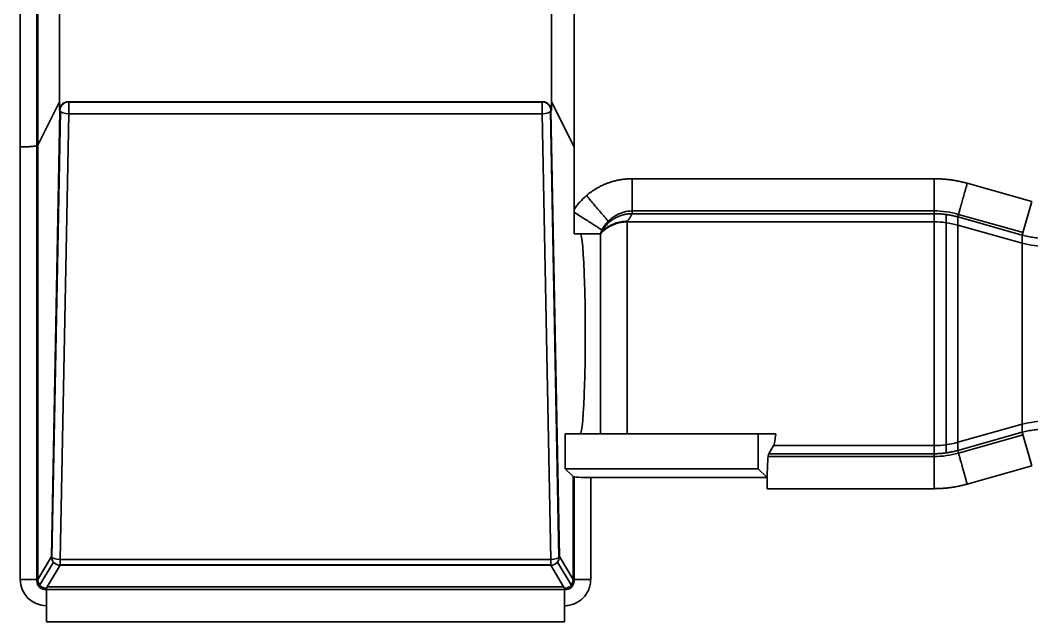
# Model space of a CAD drawing. Header units: millimetres. Extents: x -467 to 269, y 332 to 784.
# Drawn here: x -346.6 to -288.6, y 667.8 to 702.3 of the extents above; entities that cross this region are included whole.
import ezdxf

# ---------------------------------------------------------------- set-up
doc = ezdxf.new("R2010")
doc.units = ezdxf.units.MM
doc.layers.add('10', color=7, linetype='Continuous', true_color=0xffffff)

msp = doc.modelspace()

# ---------------------------------------------------------------- linework, layer by layer
at = {"layer": '10', "color": 7, "linetype": 'Continuous', "lineweight": 35}
for p, q in [((-346.557, 695.018), (-346.557, 741.269)), ((-345.604, 695.089), (-345.604, 739.022)), ((-314.851, 695.018), (-314.851, 738.509)), ((-345.554, 695.118), (-345.554, 738.163)), ((-344.313, 697.606), (-344.313, 729.548)), ((-316.141, 697.606), (-316.141, 729.548)), ((-344.313, 697.606), (-345.554, 695.118)), ((-344.313, 697.606), (-344.313, 697.104)), ((-344.079, 697.528), (-344.048, 697.517)), ((-343.81, 697.606), (-343.78, 697.595)), ((-343.81, 697.606), (-316.644, 697.606)), ((-343.78, 696.921), (-343.78, 697.595)), ((-343.78, 697.595), (-316.675, 697.595)), ((-316.675, 697.583), (-343.78, 697.583)), ((-316.675, 697.595), (-316.644, 697.606)), ((-316.675, 696.921), (-316.675, 697.595)), ((-316.375, 697.528), (-316.406, 697.517)), ((-316.141, 697.606), (-314.851, 695.018)), ((-316.141, 697.606), (-316.141, 697.104)), ((-344.769, 671.55), (-344.281, 697.093)), ((-344.256, 697.046), (-344.743, 671.503)), ((-344.281, 697.093), (-344.313, 697.104)), ((-343.78, 696.921), (-344.267, 671.378)), ((-343.78, 696.921), (-316.675, 696.921)), ((-316.187, 671.378), (-316.675, 696.921)), ((-316.198, 697.046), (-315.711, 671.503)), ((-316.141, 697.104), (-316.173, 697.093)), ((-316.173, 697.093), (-315.686, 671.55)), ((-346.557, 695.018), (-346.557, 670.239)), ((-345.604, 695.089), (-345.604, 670.156)), ((-345.554, 695.118), (-345.554, 670.239)), ((-314.851, 691.44), (-314.851, 695.018)), ((-292.338, 692.935), (-288.642, 691.896)), ((-289.184, 689.968), (-288.642, 691.896)), ((-311.524, 691.355), (-294.235, 691.355)), ((-311.524, 691.194), (-294.235, 691.194)), ((-294.235, 690.725), (-294.235, 691.194)), ((-293.545, 691.146), (-293.545, 690.678)), ((-289.184, 689.968), (-292.88, 691.007)), ((-292.88, 691.007), (-292.88, 690.54)), ((-289.142, 690.117), (-292.838, 691.156)), ((-294.235, 690.725), (-311.816, 690.725)), ((-294.235, 677.91), (-294.235, 690.725)), ((-293.545, 690.678), (-293.545, 677.958)), ((-292.88, 678.096), (-292.88, 690.54)), ((-289.184, 689.509), (-292.88, 690.54)), ((-314.503, 690.046), (-314.846, 690.046)), ((-314.503, 690.046), (-313.343, 690.046)), ((-289.184, 689.968), (-289.184, 689.509)), ((-289.184, 679.127), (-289.184, 689.509)), ((-292.88, 678.096), (-289.184, 679.127)), ((-289.184, 679.127), (-289.184, 678.668)), ((-315.351, 678.589), (-315.351, 676.579)), ((-314.503, 678.589), (-315.351, 678.589)), ((-303.297, 678.589), (-311.816, 678.589)), ((-304.298, 678.589), (-304.298, 676.579)), ((-292.88, 677.629), (-289.184, 678.668)), ((-292.838, 677.48), (-289.142, 678.518)), ((-289.184, 678.668), (-288.642, 676.74)), ((-303.421, 677.91), (-303.702, 677.442)), ((-303.421, 677.91), (-294.235, 677.91)), ((-294.235, 677.442), (-294.235, 677.91)), ((-293.545, 677.958), (-293.545, 677.49)), ((-292.88, 678.096), (-292.88, 677.629)), ((-303.735, 677.281), (-294.235, 677.281)), ((-294.235, 677.442), (-303.702, 677.442)), ((-315.351, 676.579), (-314.9, 676.129)), ((-304.298, 676.579), (-315.351, 676.579)), ((-304.298, 676.579), (-303.795, 676.076)), ((-288.642, 676.74), (-292.338, 675.701)), ((-314.9, 676.129), (-314.9, 670.239)), ((-314.851, 670.156), (-314.851, 676.115)), ((-303.794, 676.079), (-313.897, 676.079)), ((-313.897, 670.239), (-313.897, 676.079)), ((-303.798, 675.439), (-294.235, 675.439)), ((-345.554, 670.239), (-344.769, 671.55)), ((-344.656, 671.236), (-345.444, 669.92)), ((-344.267, 671.049), (-344.267, 671.378)), ((-316.187, 671.378), (-344.267, 671.378)), ((-316.187, 671.378), (-316.187, 671.049)), ((-315.798, 671.236), (-315.01, 669.92)), ((-315.686, 671.55), (-314.9, 670.239)), ((-344.267, 671.049), (-345.006, 669.814)), ((-344.267, 671.077), (-316.187, 671.077)), ((-344.267, 671.049), (-316.187, 671.049)), ((-315.448, 669.814), (-316.187, 671.049)), ((-345.554, 670.239), (-346.557, 670.239)), ((-313.897, 670.239), (-314.9, 670.239)), ((-345.006, 669.814), (-345.055, 669.734)), ((-345.055, 668.733), (-345.055, 669.734)), ((-345.055, 669.654), (-315.4, 669.654)), ((-345.006, 669.814), (-315.448, 669.814)), ((-315.4, 669.734), (-315.448, 669.814)), ((-315.4, 669.734), (-315.4, 668.733)), ((-345.055, 668.733), (-345.055, 667.812)), ((-315.4, 667.812), (-315.4, 668.733)), ((-345.055, 667.812), (-315.4, 667.812))]:
    msp.add_line(p, q, dxfattribs=at)
for centre, major_axis, ratio, start_param, end_param in [((-343.81, 697.103), (0.477, -0.159), 0.998478, 1.892754, 3.462643), ((-343.78, 697.093), (0.159, 0.477), 0.998478, 0.321964, 1.891847), ((-316.675, 697.093), (0.159, -0.477), 0.998478, 1.249746, 2.819629), ((-316.644, 697.103), (0.477, 0.159), 0.998478, 5.962135, 7.532024), ((-343.78, 697.093), (-0.502, 0.01), 0.341965, 0.055722, 1.577319), ((-316.675, 697.093), (0.502, 0.01), 0.341965, 4.705866, 6.227463), ((-294.235, 686.311), (0, 5.044), 0.996195, 6.001504, 6.283185), ((-294.235, 685.72), (5.025, 0), 0.996195, 1.297788, 1.570796), ((-314.503, 684.318), (0, 5.728), 0.052408, 3.141587, 6.283185), ((-287.829, 694.33), (5.025, 0), 0.996195, 4.43938, 4.712389), ((-287.829, 674.306), (5.025, 0), 0.996195, 1.570796, 1.843805), ((-303.45, 684.318), (0, 6.432), 0.052408, 3.228859, 3.613671), ((-294.235, 682.916), (5.025, 0), 0.996195, 4.712389, 4.985398), ((-303.692, 675.439), (0, 2.01), 0.052408, 0.087266, 1.256302), ((-294.235, 682.325), (0, 5.044), 0.996195, 3.141593, 3.423273), ((-313.897, 676.132), (-1.005, 0), 0.052408, 0.05236, 1.570796), ((-344.267, 671.55), (0.431, -0.258), 0.99484, 3.683577, 5.249812), ((-344.267, 671.55), (-0.502, 0.01), 0.341965, 0.055722, 1.577319), ((-316.187, 671.55), (0.431, 0.258), 0.99484, 4.174966, 5.741201), ((-316.187, 671.55), (-0.502, -0.01), 0.341965, 1.564273, 3.08587), ((-345.048, 670.246), (0.779, 1.3), 0.99484, 2.112781, 3.679016), ((-345.1, 670.158), (0.26, 0.433), 0.99484, 2.112781, 3.774691), ((-345.048, 670.246), (0.265, 0.442), 0.974772, 2.112781, 3.679016), ((-315.406, 670.246), (-0.265, 0.442), 0.974772, 2.604169, 4.170402), ((-315.354, 670.158), (0.26, -0.433), 0.99484, 5.650087, 7.311997)]:
    msp.add_ellipse(centre, major_axis=major_axis, ratio=ratio, start_param=start_param, end_param=end_param, dxfattribs=at)
for points, degree, knots in [([(-345.554, 695.118), (-345.554, 695.117), (-345.555, 695.116), (-345.556, 695.114), (-345.559, 695.111), (-345.561, 695.109), (-345.564, 695.107), (-345.567, 695.105), (-345.571, 695.103), (-345.575, 695.1), (-345.579, 695.098), (-345.584, 695.096), (-345.589, 695.094), (-345.594, 695.092), (-345.6, 695.09), (-345.606, 695.088), (-345.613, 695.086), (-345.62, 695.085), (-345.627, 695.083), (-345.634, 695.081), (-345.642, 695.079), (-345.65, 695.077), (-345.659, 695.075), (-345.668, 695.074), (-345.677, 695.072), (-345.686, 695.07), (-345.696, 695.069), (-345.705, 695.067), (-345.716, 695.065), (-345.726, 695.064), (-345.737, 695.062), (-345.748, 695.061), (-345.759, 695.059), (-345.77, 695.058), (-345.782, 695.056), (-345.794, 695.055), (-345.806, 695.054), (-345.818, 695.052), (-345.831, 695.051), (-345.843, 695.05), (-345.856, 695.048), (-345.869, 695.047), (-345.883, 695.046), (-345.896, 695.045), (-345.91, 695.043), (-345.924, 695.042), (-345.937, 695.041), (-345.952, 695.04), (-345.966, 695.039), (-345.98, 695.038), (-345.995, 695.037), (-346.009, 695.036), (-346.024, 695.035), (-346.039, 695.034), (-346.054, 695.033), (-346.069, 695.032), (-346.084, 695.031), (-346.099, 695.031), (-346.115, 695.03), (-346.13, 695.029), (-346.146, 695.028), (-346.161, 695.027), (-346.177, 695.027), (-346.193, 695.026), (-346.208, 695.025), (-346.224, 695.025), (-346.24, 695.024), (-346.256, 695.024), (-346.272, 695.023), (-346.288, 695.023), (-346.304, 695.022), (-346.32, 695.022), (-346.336, 695.021), (-346.351, 695.021), (-346.367, 695.02), (-346.383, 695.02), (-346.399, 695.02), (-346.415, 695.019), (-346.431, 695.019), (-346.447, 695.019), (-346.463, 695.019), (-346.479, 695.019), (-346.495, 695.018), (-346.51, 695.018), (-346.526, 695.018), (-346.542, 695.018), (-346.552, 695.018), (-346.557, 695.018)], 3, [0, 0, 0, 0, 0.013354, 0.02667, 0.039947, 0.053186, 0.066387, 0.079549, 0.092674, 0.10576, 0.118808, 0.131818, 0.14479, 0.157723, 0.170619, 0.183476, 0.196295, 0.209076, 0.221819, 0.234524, 0.247191, 0.25982, 0.272411, 0.284964, 0.297479, 0.309956, 0.322395, 0.334796, 0.347159, 0.359484, 0.371772, 0.384021, 0.396233, 0.408407, 0.420543, 0.432641, 0.444702, 0.456724, 0.468709, 0.480656, 0.492566, 0.504438, 0.516272, 0.528069, 0.539827, 0.551549, 0.563232, 0.574878, 0.586487, 0.598058, 0.609591, 0.621087, 0.632546, 0.643967, 0.655351, 0.666697, 0.678006, 0.689277, 0.700511, 0.711708, 0.722868, 0.73399, 0.745075, 0.756123, 0.767133, 0.778106, 0.789043, 0.799942, 0.810804, 0.821628, 0.832416, 0.843167, 0.853881, 0.864557, 0.875197, 0.8858, 0.896366, 0.906895, 0.917387, 0.927842, 0.938261, 0.948642, 0.958987, 0.969295, 0.979567, 0.989802, 1, 1, 1, 1]), ([(-311.524, 693.197), (-311.535, 693.197), (-311.557, 693.197), (-311.592, 693.196), (-311.629, 693.195), (-311.667, 693.194), (-311.706, 693.193), (-311.748, 693.191), (-311.791, 693.188), (-311.836, 693.185), (-311.882, 693.181), (-311.93, 693.176), (-311.98, 693.171), (-312.031, 693.165), (-312.084, 693.158), (-312.138, 693.15), (-312.194, 693.141), (-312.252, 693.131), (-312.362, 693.109), (-312.518, 693.073), (-312.714, 693.017), (-312.895, 692.956), (-313.057, 692.893), (-313.215, 692.824), (-313.38, 692.744), (-313.566, 692.642), (-313.717, 692.548), (-313.826, 692.473), (-313.889, 692.429), (-313.947, 692.386), (-314.001, 692.344), (-314.052, 692.304), (-314.098, 692.266), (-314.127, 692.241), (-314.142, 692.229)], 3, [0, 0, 0, 0, 0.011594, 0.023781, 0.036562, 0.049937, 0.063905, 0.078467, 0.093622, 0.109371, 0.125714, 0.14265, 0.160179, 0.178302, 0.197017, 0.216326, 0.236229, 0.256723, 0.277811, 0.353997, 0.42555, 0.492477, 0.554778, 0.609024, 0.67333, 0.747692, 0.832102, 0.860529, 0.887475, 0.912941, 0.936926, 0.959432, 0.980456, 1, 1, 1, 1]), ([(-311.524, 693.197), (-311.524, 693.072), (-311.524, 692.948), (-311.524, 692.704), (-311.524, 692.584), (-311.524, 692.352), (-311.524, 692.241), (-311.524, 692.03), (-311.524, 691.93), (-311.524, 691.747), (-311.524, 691.663), (-311.524, 691.514), (-311.524, 691.449), (-311.524, 691.339), (-311.524, 691.294), (-311.524, 691.227), (-311.524, 691.205), (-311.524, 691.194)], 3, [0, 0, 0, 0, 0.125, 0.125, 0.25, 0.25, 0.375, 0.375, 0.5, 0.5, 0.625, 0.625, 0.75, 0.75, 0.875, 0.875, 1, 1, 1, 1]), ([(-294.235, 691.194), (-294.235, 691.205), (-294.235, 691.227), (-294.235, 691.294), (-294.235, 691.339), (-294.235, 691.449), (-294.235, 691.514), (-294.235, 691.663), (-294.235, 691.747), (-294.235, 691.93), (-294.235, 692.03), (-294.235, 692.241), (-294.235, 692.352), (-294.235, 692.584), (-294.235, 692.704), (-294.235, 692.948), (-294.235, 693.072), (-294.235, 693.197)], 3, [0, 0, 0, 0, 0.125, 0.125, 0.25, 0.25, 0.375, 0.375, 0.5, 0.5, 0.625, 0.625, 0.75, 0.75, 0.875, 0.875, 1, 1, 1, 1]), ([(-292.338, 692.935), (-292.351, 692.939), (-292.378, 692.946), (-292.418, 692.957), (-292.459, 692.968), (-292.499, 692.978), (-292.539, 692.989), (-292.58, 692.999), (-292.62, 693.008), (-292.661, 693.018), (-292.701, 693.027), (-292.742, 693.036), (-292.783, 693.045), (-292.823, 693.053), (-292.864, 693.061), (-292.905, 693.069), (-292.946, 693.077), (-292.987, 693.085), (-293.027, 693.092), (-293.068, 693.099), (-293.109, 693.106), (-293.15, 693.112), (-293.191, 693.119), (-293.232, 693.125), (-293.273, 693.13), (-293.314, 693.136), (-293.355, 693.141), (-293.397, 693.146), (-293.438, 693.151), (-293.479, 693.156), (-293.52, 693.16), (-293.561, 693.164), (-293.602, 693.168), (-293.643, 693.172), (-293.685, 693.175), (-293.726, 693.178), (-293.767, 693.181), (-293.808, 693.184), (-293.849, 693.186), (-293.891, 693.188), (-293.932, 693.19), (-293.973, 693.192), (-294.014, 693.193), (-294.055, 693.194), (-294.097, 693.195), (-294.138, 693.196), (-294.179, 693.196), (-294.206, 693.197), (-294.22, 693.197)], 3, [0, 0, 0, 0, 0.021887, 0.043768, 0.065643, 0.087511, 0.109372, 0.131227, 0.153075, 0.174916, 0.19675, 0.218576, 0.240396, 0.262208, 0.284014, 0.305812, 0.327604, 0.349389, 0.371167, 0.392938, 0.414703, 0.436461, 0.458212, 0.479957, 0.501695, 0.523427, 0.545153, 0.566872, 0.588585, 0.610291, 0.631992, 0.653686, 0.675375, 0.697057, 0.718733, 0.740404, 0.762068, 0.783727, 0.80538, 0.827028, 0.84867, 0.870306, 0.891936, 0.913561, 0.93518, 0.956793, 0.978399, 1, 1, 1, 1]), ([(-292.338, 692.935), (-292.372, 692.815), (-292.405, 692.695), (-292.472, 692.46), (-292.504, 692.344), (-292.567, 692.121), (-292.597, 692.013), (-292.654, 691.81), (-292.681, 691.714), (-292.731, 691.537), (-292.753, 691.457), (-292.794, 691.313), (-292.811, 691.25), (-292.841, 691.145), (-292.853, 691.102), (-292.871, 691.038), (-292.877, 691.017), (-292.88, 691.007)], 3, [0, 0, 0, 0, 0.125, 0.125, 0.25, 0.25, 0.375, 0.375, 0.5, 0.5, 0.625, 0.625, 0.75, 0.75, 0.875, 0.875, 1, 1, 1, 1]), ([(-314.141, 692.229), (-314.276, 692.113), (-314.403, 691.99), (-314.581, 691.792), (-314.638, 691.725), (-314.748, 691.585), (-314.8, 691.514), (-314.851, 691.44)], 3, [0, 0, 0, 0, 0.5, 0.5, 0.75, 0.75, 1, 1, 1, 1]), ([(-314.142, 692.229), (-314.066, 692.141), (-313.989, 692.05), (-313.831, 691.866), (-313.751, 691.773), (-313.595, 691.59), (-313.518, 691.5), (-313.372, 691.329), (-313.303, 691.248), (-313.177, 691.1), (-313.12, 691.033), (-313.021, 690.918), (-312.979, 690.869), (-312.912, 690.79), (-312.886, 690.76), (-312.85, 690.718), (-312.84, 690.706), (-312.837, 690.702)], 3, [0, 0, 0, 0, 0.125, 0.125, 0.25, 0.25, 0.375, 0.375, 0.5, 0.5, 0.625, 0.625, 0.75, 0.75, 0.875, 0.875, 1, 1, 1, 1]), ([(-313.23, 690.248), (-313.231, 690.248), (-313.243, 690.256), (-313.285, 690.283), (-313.317, 690.303), (-313.398, 690.355), (-313.448, 690.387), (-313.565, 690.462), (-313.633, 690.505), (-313.781, 690.6), (-313.863, 690.652), (-314.038, 690.764), (-314.132, 690.824), (-314.327, 690.949), (-314.429, 691.014), (-314.637, 691.147), (-314.744, 691.215), (-314.85, 691.283)], 3, [0, 0, 0, 0, 0.125, 0.125, 0.25, 0.25, 0.375, 0.375, 0.5, 0.5, 0.625, 0.625, 0.75, 0.75, 0.875, 0.875, 1, 1, 1, 1]), ([(-314.846, 690.046), (-314.847, 690.252), (-314.848, 690.458), (-314.849, 690.87), (-314.85, 691.076), (-314.85, 691.283)], 3, [0, 0, 0, 0, 0.5, 0.5, 1, 1, 1, 1]), ([(-312.886, 690.759), (-312.858, 690.788), (-312.829, 690.815), (-312.683, 690.946), (-312.556, 691.035), (-312.287, 691.183), (-312.142, 691.242), (-311.845, 691.325), (-311.693, 691.349), (-311.533, 691.356), (-311.529, 691.356), (-311.524, 691.357)], 3, [0, 0, 0, 0, 0.078643, 0.078643, 0.382577, 0.382577, 0.686511, 0.686511, 0.990445, 0.990445, 1, 1, 1, 1]), ([(-311.524, 691.194), (-311.532, 691.194), (-311.547, 691.194), (-311.57, 691.194), (-311.593, 691.193), (-311.616, 691.192), (-311.639, 691.191), (-311.663, 691.189), (-311.687, 691.187), (-311.711, 691.185), (-311.735, 691.182), (-311.759, 691.18), (-311.784, 691.176), (-311.809, 691.173), (-311.834, 691.169), (-311.859, 691.165), (-311.884, 691.16), (-311.91, 691.155), (-311.936, 691.15), (-311.961, 691.144), (-311.987, 691.138), (-312.013, 691.132), (-312.04, 691.125), (-312.066, 691.117), (-312.093, 691.11), (-312.119, 691.102), (-312.146, 691.093), (-312.173, 691.084), (-312.199, 691.074), (-312.226, 691.064), (-312.253, 691.054), (-312.28, 691.043), (-312.307, 691.032), (-312.335, 691.02), (-312.362, 691.008), (-312.389, 690.995), (-312.416, 690.982), (-312.443, 690.968), (-312.47, 690.954), (-312.497, 690.939), (-312.524, 690.924), (-312.55, 690.908), (-312.577, 690.892), (-312.604, 690.875), (-312.63, 690.858), (-312.657, 690.84), (-312.683, 690.822), (-312.709, 690.803), (-312.735, 690.784), (-312.761, 690.764), (-312.786, 690.744), (-312.812, 690.723), (-312.828, 690.709), (-312.836, 690.702)], 3, [0, 0, 0, 0, 0.015714, 0.03159, 0.047628, 0.063829, 0.080192, 0.096718, 0.113407, 0.13026, 0.147276, 0.164455, 0.181798, 0.199304, 0.216973, 0.234805, 0.2528, 0.270957, 0.289275, 0.307755, 0.326395, 0.345196, 0.364156, 0.383274, 0.40255, 0.421983, 0.441571, 0.461314, 0.48121, 0.501258, 0.521456, 0.541804, 0.562299, 0.582941, 0.603726, 0.624654, 0.645722, 0.666928, 0.688271, 0.709748, 0.731357, 0.753096, 0.774961, 0.796951, 0.819063, 0.841294, 0.863641, 0.886102, 0.908673, 0.931352, 0.954134, 0.977018, 1, 1, 1, 1]), ([(-311.524, 691.194), (-311.578, 691.076), (-311.66, 690.95), (-311.72, 690.858), (-311.801, 690.759)], 2, [0, 0, 0, 0.571429, 0.571429, 1, 1, 1]), ([(-292.88, 691.007), (-292.891, 691.01), (-292.913, 691.016), (-292.946, 691.025), (-292.98, 691.034), (-293.013, 691.043), (-293.047, 691.051), (-293.08, 691.059), (-293.114, 691.067), (-293.147, 691.074), (-293.181, 691.082), (-293.215, 691.089), (-293.248, 691.096), (-293.282, 691.103), (-293.316, 691.109), (-293.35, 691.115), (-293.383, 691.121), (-293.417, 691.127), (-293.451, 691.132), (-293.485, 691.138), (-293.519, 691.143), (-293.553, 691.148), (-293.587, 691.152), (-293.621, 691.156), (-293.655, 691.161), (-293.689, 691.164), (-293.723, 691.168), (-293.757, 691.171), (-293.791, 691.175), (-293.825, 691.178), (-293.86, 691.18), (-293.894, 691.183), (-293.928, 691.185), (-293.962, 691.187), (-293.996, 691.189), (-294.03, 691.19), (-294.064, 691.191), (-294.098, 691.192), (-294.132, 691.193), (-294.167, 691.194), (-294.201, 691.194), (-294.223, 691.194), (-294.235, 691.194)], 3, [0, 0, 0, 0, 0.025158, 0.050307, 0.075449, 0.100582, 0.125706, 0.150823, 0.175931, 0.201031, 0.226123, 0.251206, 0.276282, 0.301349, 0.326409, 0.35146, 0.376503, 0.401538, 0.426565, 0.451584, 0.476594, 0.501597, 0.526592, 0.551579, 0.576558, 0.601529, 0.626492, 0.651447, 0.676395, 0.701334, 0.726266, 0.751189, 0.776105, 0.801014, 0.825914, 0.850806, 0.875691, 0.900568, 0.925438, 0.9503, 0.975154, 1, 1, 1, 1]), ([(-313.248, 690.259), (-313.206, 690.342), (-313.158, 690.422), (-313.039, 690.591), (-312.966, 690.678), (-312.886, 690.759)], 3, [0, 0, 0, 0, 0.447441, 0.447441, 1, 1, 1, 1]), ([(-312.836, 690.702), (-312.913, 690.636), (-312.984, 690.565), (-313.083, 690.451), (-313.114, 690.412), (-313.174, 690.332), (-313.203, 690.29), (-313.23, 690.248)], 3, [0, 0, 0, 0, 0.5, 0.5, 0.75, 0.75, 1, 1, 1, 1]), ([(-311.801, 690.759), (-311.92, 690.76), (-312.041, 690.75), (-312.283, 690.707), (-312.403, 690.675), (-312.636, 690.587), (-312.748, 690.532), (-312.96, 690.403), (-313.059, 690.329), (-313.149, 690.247)], 3, [0, 0, 0, 0, 0.25, 0.25, 0.5, 0.5, 0.75, 0.75, 1, 1, 1, 1]), ([(-311.816, 690.725), (-311.932, 690.725), (-312.052, 690.715), (-312.289, 690.673), (-312.407, 690.641), (-312.636, 690.555), (-312.747, 690.501), (-312.957, 690.376), (-313.055, 690.304), (-313.145, 690.225)], 3, [0, 0, 0, 0, 0.25, 0.25, 0.5, 0.5, 0.75, 0.75, 1, 1, 1, 1]), ([(-311.816, 684.318), (-311.816, 684.716), (-311.816, 685.113), (-311.816, 685.895), (-311.816, 686.279), (-311.816, 687.02), (-311.816, 687.377), (-311.816, 688.052), (-311.816, 688.37), (-311.816, 688.956), (-311.816, 689.225), (-311.816, 689.702), (-311.816, 689.911), (-311.816, 690.175), (-311.816, 690.254), (-311.816, 690.396), (-311.816, 690.459), (-311.816, 690.566), (-311.816, 690.61), (-311.816, 690.682), (-311.816, 690.708), (-311.816, 690.725)], 3, [0, 0, 0, 0, 0.125, 0.125, 0.25, 0.25, 0.375, 0.375, 0.5, 0.5, 0.625, 0.625, 0.75, 0.75, 0.8125, 0.8125, 0.875, 0.875, 0.9375, 0.9375, 1, 1, 1, 1]), ([(-313.249, 690.259), (-313.25, 690.257), (-313.252, 690.254), (-313.286, 690.185), (-313.317, 690.117), (-313.343, 690.047)], 3, [0, 0, 0, 0, 0.039992, 0.039992, 1, 1, 1, 1]), ([(-313.343, 690.025), (-313.343, 690.009), (-313.343, 689.984), (-313.343, 689.918), (-313.343, 689.876), (-313.343, 689.777), (-313.343, 689.719), (-313.343, 689.619), (-313.343, 689.584), (-313.343, 689.528), (-313.343, 689.509), (-313.343, 689.469), (-313.343, 689.449), (-313.343, 689.345), (-313.343, 689.255), (-313.343, 689.061), (-313.343, 688.957), (-313.343, 688.734), (-313.343, 688.616), (-313.343, 688.459), (-313.343, 688.427), (-313.343, 688.362), (-313.343, 688.33), (-313.343, 688.231), (-313.343, 688.163), (-313.343, 687.958), (-313.343, 687.816), (-313.343, 687.521), (-313.343, 687.369), (-313.343, 687.133), (-313.343, 687.013), (-313.343, 686.891), (-313.343, 686.808), (-313.343, 686.767), (-313.343, 686.559), (-313.343, 686.39), (-313.343, 686.047), (-313.343, 685.873), (-313.343, 685.521), (-313.343, 685.342), (-313.343, 685.116), (-313.343, 685.07), (-313.343, 684.979), (-313.343, 684.933), (-313.343, 684.796), (-313.343, 684.705), (-313.343, 684.432), (-313.343, 684.25), (-313.343, 683.887), (-313.343, 683.707), (-313.343, 683.436), (-313.343, 683.301), (-313.343, 683.166), (-313.343, 683.076), (-313.343, 683.032), (-313.343, 682.808), (-313.343, 682.633), (-313.343, 682.289), (-313.343, 682.121), (-313.343, 681.79), (-313.343, 681.628), (-313.343, 681.429), (-313.343, 681.39), (-313.343, 681.311), (-313.343, 681.272), (-313.343, 681.156), (-313.343, 681.08), (-313.343, 680.857), (-313.343, 680.571), (-313.343, 680.307), (-313.343, 680.118), (-313.343, 680.026), (-313.343, 679.937), (-313.343, 679.879), (-313.343, 679.85), (-313.343, 679.707), (-313.343, 679.601), (-313.343, 679.404), (-313.343, 679.313), (-313.343, 679.147), (-313.343, 679.071), (-313.343, 678.985), (-313.343, 678.969), (-313.343, 678.937), (-313.343, 678.921), (-313.343, 678.876), (-313.343, 678.848), (-313.343, 678.771), (-313.343, 678.728), (-313.343, 678.659), (-313.343, 678.633), (-313.343, 678.598), (-313.343, 678.589), (-313.343, 678.589)], 3, [0, 0, 0, 0, 0.03125, 0.03125, 0.0625, 0.0625, 0.09375, 0.09375, 0.109375, 0.109375, 0.117188, 0.117188, 0.125, 0.125, 0.15625, 0.15625, 0.1875, 0.1875, 0.21875, 0.21875, 0.226563, 0.226563, 0.234375, 0.234375, 0.25, 0.25, 0.28125, 0.28125, 0.3125, 0.3125, 0.328125, 0.335938, 0.335938, 0.34375, 0.34375, 0.375, 0.375, 0.40625, 0.40625, 0.4375, 0.4375, 0.445313, 0.445313, 0.453125, 0.453125, 0.46875, 0.46875, 0.5, 0.5, 0.53125, 0.53125, 0.546875, 0.554687, 0.554687, 0.5625, 0.5625, 0.59375, 0.59375, 0.625, 0.625, 0.65625, 0.65625, 0.664063, 0.664063, 0.671875, 0.671875, 0.6875, 0.6875, 0.71875, 0.75, 0.75, 0.765625, 0.773438, 0.773438, 0.78125, 0.78125, 0.8125, 0.8125, 0.84375, 0.84375, 0.875, 0.875, 0.882813, 0.882813, 0.890625, 0.890625, 0.90625, 0.90625, 0.9375, 0.9375, 0.96875, 0.96875, 1, 1, 1, 1]), ([(-313.23, 690.248), (-313.228, 690.248), (-313.224, 690.248), (-313.217, 690.247), (-313.211, 690.247), (-313.203, 690.247), (-313.195, 690.247), (-313.186, 690.247), (-313.177, 690.247), (-313.168, 690.247), (-313.159, 690.247), (-313.152, 690.247), (-313.149, 690.247)], 3, [0, 0, 0, 0, 0.104649, 0.200495, 0.28754, 0.403165, 0.514174, 0.620567, 0.722345, 0.819509, 0.91206, 1, 1, 1, 1]), ([(-311.816, 684.318), (-311.816, 684.023), (-311.816, 683.729), (-311.816, 683.146), (-311.816, 682.857), (-311.816, 682.29), (-311.816, 682.012), (-311.816, 681.472), (-311.816, 681.211), (-311.816, 680.708), (-311.816, 680.468), (-311.816, 680.012), (-311.816, 679.798), (-311.816, 679.398), (-311.816, 679.212), (-311.816, 678.875), (-311.816, 678.723), (-311.816, 678.589)], 3, [0, 0, 0, 0, 0.125, 0.125, 0.25, 0.25, 0.375, 0.375, 0.5, 0.5, 0.625, 0.625, 0.75, 0.75, 0.875, 0.875, 1, 1, 1, 1]), ([(-311.816, 678.589), (-312.04, 678.589), (-312.253, 678.589), (-312.445, 678.589), (-312.611, 678.589), (-312.888, 678.589), (-313.066, 678.589), (-313.21, 678.589), (-313.281, 678.589), (-313.343, 678.589), (-313.343, 678.589)], 2, [0, 0, 0, 0.125, 0.125, 0.25, 0.25, 0.5, 0.5, 0.75, 0.75, 1, 1, 1]), ([(-294.235, 677.442), (-294.223, 677.442), (-294.201, 677.442), (-294.167, 677.442), (-294.132, 677.443), (-294.098, 677.443), (-294.064, 677.444), (-294.03, 677.446), (-293.996, 677.447), (-293.962, 677.449), (-293.928, 677.451), (-293.894, 677.453), (-293.86, 677.456), (-293.825, 677.458), (-293.791, 677.461), (-293.757, 677.464), (-293.723, 677.468), (-293.689, 677.471), (-293.655, 677.475), (-293.621, 677.479), (-293.587, 677.484), (-293.553, 677.488), (-293.519, 677.493), (-293.485, 677.498), (-293.451, 677.503), (-293.417, 677.509), (-293.383, 677.515), (-293.35, 677.521), (-293.316, 677.527), (-293.282, 677.533), (-293.248, 677.54), (-293.215, 677.547), (-293.181, 677.554), (-293.147, 677.561), (-293.114, 677.569), (-293.08, 677.577), (-293.047, 677.585), (-293.013, 677.593), (-292.98, 677.602), (-292.946, 677.611), (-292.913, 677.62), (-292.891, 677.626), (-292.88, 677.629)], 3, [0, 0, 0, 0, 0.024846, 0.0497, 0.074562, 0.099432, 0.124309, 0.149193, 0.174086, 0.198986, 0.223895, 0.248811, 0.273734, 0.298666, 0.323605, 0.348553, 0.373508, 0.398471, 0.423442, 0.448421, 0.473408, 0.498403, 0.523405, 0.548416, 0.573435, 0.598462, 0.623497, 0.64854, 0.673591, 0.698651, 0.723718, 0.748793, 0.773877, 0.798969, 0.824069, 0.849177, 0.874294, 0.899418, 0.924551, 0.949693, 0.974842, 1, 1, 1, 1]), ([(-315.4, 668.733), (-315.301, 668.733), (-315.203, 668.743), (-315.009, 668.781), (-314.915, 668.81), (-314.733, 668.885), (-314.646, 668.932), (-314.482, 669.041), (-314.406, 669.104), (-314.267, 669.243), (-314.204, 669.32), (-314.095, 669.484), (-314.049, 669.571), (-313.973, 669.754), (-313.945, 669.848), (-313.906, 670.042), (-313.897, 670.141), (-313.897, 670.239)], 3, [0, 0, 0, 0, 0.125, 0.125, 0.25, 0.25, 0.375, 0.375, 0.5, 0.5, 0.625, 0.625, 0.75, 0.75, 0.875, 0.875, 1, 1, 1, 1])]:
    msp.add_open_spline(points, degree=degree, knots=knots, dxfattribs=at)
for points, degree in [([(-294.235, 693.197), (-299.998, 693.197), (-305.761, 693.197), (-311.524, 693.197)], 3), ([(-294.22, 693.197), (-294.225, 693.197), (-294.23, 693.197), (-294.235, 693.197)], 3), ([(-314.85, 691.283), (-314.85, 691.335), (-314.851, 691.388), (-314.851, 691.44)], 3), ([(-311.801, 690.759), (-311.816, 690.742), (-311.816, 690.725)], 2), ([(-311.802, 690.759), (-311.801, 690.76), (-311.8, 690.761), (-311.799, 690.762)], 3), ([(-313.23, 690.248), (-313.271, 690.183), (-313.309, 690.116), (-313.343, 690.046)], 3), ([(-313.149, 690.247), (-313.219, 690.184), (-313.284, 690.117), (-313.343, 690.046)], 3), ([(-313.145, 690.225), (-313.216, 690.162), (-313.283, 690.095), (-313.343, 690.025)], 3), ([(-313.343, 690.046), (-313.343, 690.046), (-313.343, 690.039), (-313.343, 690.025)], 3), ([(-313.149, 690.247), (-313.147, 690.246), (-313.145, 690.239), (-313.145, 690.225)], 3), ([(-287.829, 689.782), (-287.944, 689.782), (-288.173, 689.79), (-288.514, 689.825), (-288.851, 689.883), (-289.074, 689.937), (-289.184, 689.968)], 3), ([(-289.184, 678.668), (-289.074, 678.699), (-288.851, 678.753), (-288.514, 678.811), (-288.173, 678.846), (-287.944, 678.854), (-287.829, 678.854)], 3), ([(-314.503, 678.589), (-314.116, 678.589), (-313.73, 678.589), (-313.343, 678.589)], 3), ([(-303.798, 675.439), (-303.794, 676.076)], 1), ([(-292.338, 675.701), (-293.268, 675.439), (-294.235, 675.439)], 2)]:
    msp.add_open_spline(points, degree=degree, dxfattribs=at)
for points, weights in [([(-292.338, 675.701), (-292.636, 676.76), (-292.855, 677.54), (-292.88, 677.629)], [1.15195686888, 0.949347915805, 0.949347710374, 1.15195625259]), ([(-294.235, 677.442), (-294.235, 677.346), (-294.235, 676.537), (-294.235, 675.439)], [1.15195634125, 0.949832790165, 0.949349046775, 1.15050511107])]:
    msp.add_rational_spline(points, weights, degree=3, dxfattribs=at)

doc.saveas('drawing.dxf')
